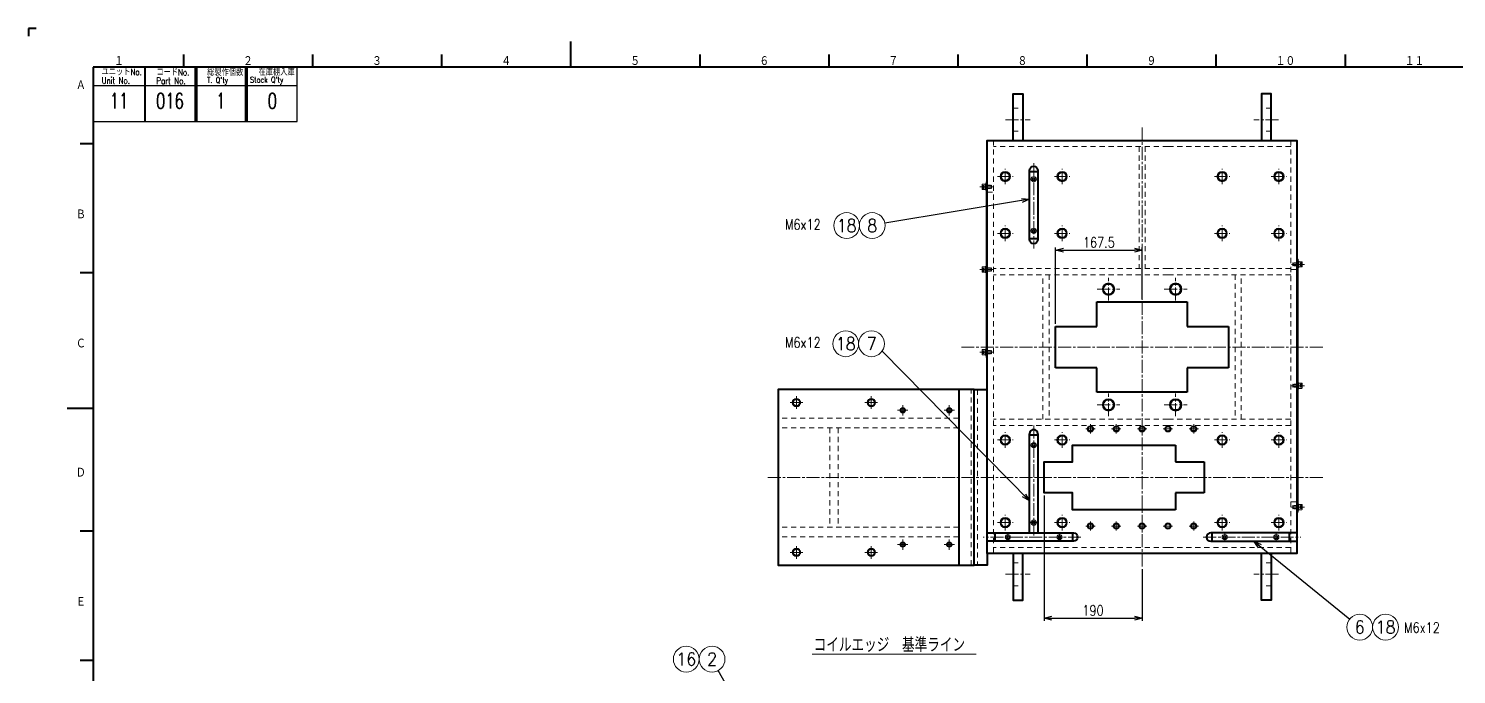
# Model space of a CAD drawing. Header units: millimetres. Extents: x 0 to 4205, y 0 to 2970.
# Drawn here: x 0 to 2766, y 1720 to 2970 of the extents above; entities that cross this region are included whole.
import ezdxf
from ezdxf.enums import TextEntityAlignment as Align

# ---------------------------------------------------------------- set-up
doc = ezdxf.new("R2010")
doc.units = ezdxf.units.MM
doc.header["$LTSCALE"] = 5
doc.linetypes.add('GEN7A', pattern=[7.5, 5, -0.75, 1, -0.75])
doc.linetypes.add('HIDDEN2', pattern=[3.5, 2, -1.5])
doc.layers.get('0').update_dxf_attribs({"linetype": 'CONTINUOUS', "lineweight": 20})
doc.layers.get('DEFPOINTS').update_dxf_attribs({"linetype": 'CONTINUOUS'})
for name, color, linetype, lineweight in [('2', 5, 'CONTINUOUS', 40), ('3A', 6, 'HIDDEN2', 20), ('4', 3, 'CONTINUOUS', 13), ('5', 3, 'CONTINUOUS', 13), ('6', 7, 'CONTINUOUS', 50), ('7A', 4, 'GEN7A', 13), ('_-0', 7, 'CONTINUOUS', 20), ('_-3A', 6, 'HIDDEN2', 20), ('WAKU', 7, 'CONTINUOUS', 40)]:
    doc.layers.add(name, color=color, linetype=linetype, lineweight=lineweight)
doc.layers.add('RAHM2', color=1, linetype='CONTINUOUS')
doc.styles.add('DIMENSION', font='monotxt.shx', dxfattribs={"bigfont": 'bigfont.shx'})
doc.styles.get("Standard").update_dxf_attribs({"font": 'romans.shx', "width": 0.8, "bigfont": 'extfont2.shx'})
doc.dimstyles.new('GEN-ISO', dxfattribs={"dimscale": 5, "dimtxt": 4, "dimasz": 3, "dimexe": 1, "dimexo": 1, "dimgap": 1, "dimtad": 3, "dimrnd": 0.01, "dimdsep": 46, "dimtxsty": 'Standard', "dimblk": 'OPEN30', "dimcen": 0, "dimclrd": 256, "dimclre": 256, "dimclrt": 7, "dimadec": 3, "dimazin": 2, "dimtp": 0.1, "dimtm": 0.1, "dimtfac": 0.6, "dimtdec": 3, "dimtmove": 2, "dimatfit": 3, "dimldrblk": 'OPEN30', "dimfxl": 1, "dimarcsym": 0})
doc.dimstyles.new('GEN-ISO$0', dxfattribs={"dimscale": 5, "dimtxt": 4, "dimasz": 3, "dimexe": 1, "dimexo": 1, "dimgap": 1, "dimtad": 3, "dimrnd": 0.01, "dimdsep": 46, "dimtxsty": 'Standard', "dimblk": 'OPEN30', "dimcen": 0, "dimclrd": 256, "dimclre": 256, "dimclrt": 7, "dimazin": 2, "dimtp": 0.1, "dimtm": 0.1, "dimtfac": 0.6, "dimtdec": 3, "dimtmove": 2, "dimatfit": 3, "dimldrblk": 'OPEN30', "dimfxl": 1, "dimarcsym": 0})

# ---------------------------------------------------------------- blocks, each defined once
blk = doc.blocks.new('GENBALLOON1')
blk.add_circle((0, 0), 5)
at = {"flags": 1}
blk.add_attdef('GEN_PARENT', text='', height=2.5, dxfattribs=at).set_placement((0, 0), align=Align.MIDDLE)
blk.add_attdef('REF_NO', text='', height=3.5).set_placement((0, 0), align=Align.MIDDLE)
at = {"color": 7, "flags": 1}
for tag, p in [('5GENINF', (6.43, 0.96)), ('6GENINF', (6.43, 0.63)), ('7GENINF', (6.43, 0.3)), ('8GENINF', (6.43, -0.04)), ('9GENINF', (6.43, -0.37)), ('3GENINF', (6.43, -2.34)), ('4GENINF', (6.43, -2.67)), ('20GENINF', (6.43, -4.7)), ('21GENINF', (6.43, -5.04)), ('22GENINF', (6.43, -5.37)), ('10GENINF', (6.43, -0.7)), ('11GENINF', (6.43, -1)), ('12GENINF', (6.43, -1.34)), ('13GENINF', (6.43, -1.67)), ('14GENINF', (6.43, -2)), ('15GENINF', (6.43, -3)), ('16GENINF', (6.43, -3.34)), ('17GENINF', (6.43, -3.7)), ('18GENINF', (6.43, -4.04)), ('19GENINF', (6.43, -4.37))]:
    blk.add_attdef(tag, p, '', height=0.2, dxfattribs=at)
blk = doc.blocks.new('GENJIS-1176_D-06ZOAF-0704')
at = {"layer": '_-0'}
for p, q in [((-2.5, 1.443375), (0, 2.88675)), ((-2.5, -1.443375), (-2.5, 1.443375)), ((0, 2.88675), (2.5, 1.443375)), ((2.5, 1.443375), (2.5, -1.443375)), ((0, -2.88675), (-2.5, -1.443375)), ((2.5, -1.443375), (0, -2.88675))]:
    blk.add_line(p, q, dxfattribs=at)
for radius in [5, 2.88675]:
    blk.add_circle((0, 0), radius, dxfattribs=at)
at = {"layer": '_-0', "flags": 9}
blk.add_attdef('POWER_DIM', (0, 0), '', height=3.5, dxfattribs=at)
blk = doc.blocks.new('_Open30')
at = {"color": 0, "linetype": 'ByBlock', "lineweight": -2}
for p, q in [((-1, 0.27), (0, 0)), ((0, 0), (-1, -0.27)), ((0, 0), (-1, 0))]:
    blk.add_line(p, q, dxfattribs=at)
blk = doc.blocks.new('GENJIS-1176H2_S-03ben1w-0704')
at = {"layer": '_-0'}
for p, q in [((-6, 4.4), (-6, -4.4)), ((0, 5), (-5.4, 5)), ((0, 5), (0, -5)), ((-5.4, -5), (0, -5))]:
    blk.add_line(p, q, dxfattribs=at)
for centre, start, end in [((-5.4, 4.4), 90, 179.999998), ((-5.4, -4.4), 179.999998, 270)]:
    blk.add_arc(centre, 0.6, start, end, dxfattribs=at)
at = {"layer": '_-3A'}
for p, q in [((-6, 2.88675), (-3, 2.88675)), ((-6, 1.443375), (-3, 1.443375)), ((-3, 2.88675), (-3, -2.88675)), ((0, 3), (11.3865, 3)), ((3, 3), (3, -3)), ((12, 2.3865), (3, 2.3865)), ((12, 2.3865), (11.3865, 3)), ((11.3865, 3), (11.3865, -3)), ((12, -2.3865), (12, 2.3865)), ((-6, -1.443375), (-3, -1.443375)), ((-3, -2.88675), (-6, -2.88675)), ((0, -3), (11.3865, -3)), ((12, -2.3865), (3, -2.3865)), ((11.3865, -3), (12, -2.3865))]:
    blk.add_line(p, q, dxfattribs=at)
at = {"layer": '_-0', "flags": 9}
blk.add_attdef('POWER_DIM', (0, 0), '', height=0.2, dxfattribs=at)
blk = doc.blocks.new('GENJIS-1251_S-03ben19-0707')
at = {"layer": '_-0'}
for p, q in [((-1.5, 5.9), (0, 5.9)), ((-1.5, -5.9), (-1.5, 5.9)), ((0, 0.45), (-1.5, 0)), ((0, 0), (-1.5, -0.45)), ((0, 5.9), (0, -5.9)), ((0, -5.9), (-1.5, -5.9))]:
    blk.add_line(p, q, dxfattribs=at)
at = {"layer": '_-0', "flags": 9}
blk.add_attdef('POWER_DIM', (0, 0), '', height=0.2, dxfattribs=at)
blk = doc.blocks.new('A1組立図')
at = {"layer": 'WAKU', "color": 5, "linetype": 'Continuous'}
for p, q in [((3, 594), (0, 594)), ((0, 594), (0, 591)), ((210, 589), (210, 579)), ((60, 584), (60, 579)), ((110, 584), (110, 579)), ((160, 584), (160, 579)), ((260, 584), (260, 579)), ((310, 584), (310, 579)), ((360, 584), (360, 579)), ((410, 584), (410, 579)), ((460, 584), (460, 579)), ((510, 584), (510, 579)), ((826, 579), (25, 579)), ((25, 579), (25, 15)), ((20, 549.5), (25, 549.5)), ((20, 499.5), (25, 499.5)), ((15, 447), (25, 447)), ((20, 399.5), (25, 399.5)), ((20, 349.5), (25, 349.5))]:
    blk.add_line(p, q, dxfattribs=at)
for s, height, p in [('１', 3.31, (33.1, 579.6)), ('２', 3.31, (83.1, 579.6)), ('３', 3.31, (133.1, 579.6)), ('４', 3.31, (183.1, 579.6)), ('５', 3.31, (233.1, 579.6)), ('６', 3.31, (283.1, 579.6)), ('７', 3.31, (333.1, 579.6)), ('８', 3.31, (383.1, 579.6)), ('９', 3.31, (433.1, 579.6)), ('１０', 3.311, (483.1, 579.6)), ('１１', 3.311, (533.1, 579.6)), ('Ａ', 3.31, (18.36, 570.24)), ('Ｂ', 3.31, (18.36, 520.24)), ('Ｃ', 3.31, (18.36, 470.24)), ('Ｄ', 3.31, (18.36, 420.24)), ('Ｅ', 3.31, (18.36, 370.24))]:
    blk.add_text(s, height=height, dxfattribs=at).set_placement(p)
blk = doc.blocks.new('A1表題欄')
at = {"layer": 'RAHM2', "color": 5, "linetype": 'Continuous'}
for p, q in [((-722, 543), (-722, 564)), ((-801, 543), (-761.5, 543)), ((-761.5, 543), (-722, 543))]:
    blk.add_line(p, q, dxfattribs=at)
at = {"layer": 'RAHM2', "color": 7, "linetype": 'Continuous'}
for p, q in [((-801, 557), (-761.5, 557)), ((-761.5, 557), (-722, 557))]:
    blk.add_line(p, q, dxfattribs=at)
at = {"layer": 'WAKU', "linetype": 'Continuous'}
for p, q in [((-781, 564), (-781, 543)), ((-761.5, 564), (-761.5, 543)), ((-761, 564), (-761, 543)), ((-742, 564), (-742, 543)), ((-741.5, 564), (-741.5, 543))]:
    blk.add_line(p, q, dxfattribs=at)
at = {"layer": 'RAHM2', "color": 7, "linetype": 'Continuous', "width": 0.8}
for s, height, p in [('ユニットNo.', 2.5, (-797.71, 560.92)), ('Unit No.', 2.5, (-797.71, 557.64)), ('コードNo.', 2.5, (-776.48, 560.81)), ('Part No.', 2.5, (-776.48, 557.53)), ('総製作個数', 2.5, (-756.83, 560.72)), ("T. Q'ty", 2.2, (-756.83, 557.96)), ("Stock Q'ty", 2.2, (-740.2, 558.06)), ('在庫棚入庫', 2.5, (-736.92, 560.82))]:
    blk.add_text(s, height=height, dxfattribs=at).set_placement(p)
at = {"layer": 'WAKU', "linetype": 'Continuous', "width": 0.7}
for tag, p in [('GEN-TITLE-UN', (-791, 551.01)), ('GEN-TITLE-PT', (-771.25, 551)), ('GEN-TITLE-QT', (-751.51, 551)), ('GEN-TITLE-STO', (-731.57, 551))]:
    blk.add_attdef(tag, text='', height=6, dxfattribs=at).set_placement(p, align=Align.MIDDLE)
at = {"layer": 'WAKU'}
for tag, height, width, p in [('GEN-TITLE-CRO', 4, 0.8, (-236.01, 32.8)), ('GEN-TITLE-SCA', 4, 0.85, (-148.21, 25.85)), ('HEADER1', 5, 0.9, (-50.88, 30.15)), ('GEN-TITLE-PRE', 4, 0.8, (-236.01, 20.88)), ('HEADER2', 6, 0.9, (-51.11, 21.68))]:
    blk.add_attdef(tag, text='', height=height, dxfattribs=dict(at, width=width)).set_placement(p, align=Align.MIDDLE)
for tag, p in [('GEN-TITLE-APP｛3.4｝', (-206.8, 26.09)), ('GEN-TITLE-CHE｛3.4｝', (-192.17, 26.09)), ('GEN-TITLE-DES｛3.4｝', (-177.55, 26.09)), ('GEN-TITLE-DRA｛3.4｝', (-162.93, 26.09))]:
    blk.add_attdef(tag, text='', height=4, dxfattribs=at).set_placement(p, align=Align.MIDDLE)
at = {"layer": 'WAKU', "width": 0.7}
blk.add_attdef('GEN-TITLE-DAT', text='', height=3.5, dxfattribs=at).set_placement((-126.36, 24.1), align=Align.CENTER)
blk.add_attdef('GEN-TITLE-DAT1{4.4}', text='', height=3.5, dxfattribs=at).set_placement((-243.52, 8.71), align=Align.MIDDLE_CENTER)
at = {"layer": 'WAKU', "color": 5}
blk.add_attdef('HEADER6', text='', height=5.8, dxfattribs=at).set_placement((-214.07, 2.7), align=Align.BOTTOM_CENTER)
at = {"layer": 'WAKU', "style": 'DIMENSION', "width": 1.2}
blk.add_attdef('HEADER13', text='', height=7.02, dxfattribs=at).set_placement((-196.44, 6.21), align=Align.MIDDLE_LEFT)
at = {"layer": 'WAKU', "color": 5, "style": 'DIMENSION', "width": 1.2}
for tag, p in [('HEADER12', (-160.55, 6.21)), ('GEN-TITLE-DWG', (-93.21, 6.21))]:
    blk.add_attdef(tag, text='', height=7.02, dxfattribs=at).set_placement(p, align=Align.MIDDLE_LEFT)
blk = doc.blocks.new('*D52')
at = {"layer": '5', "lineweight": -2, "transparency": 16777216}
for p, q in [((1989.4, 2398.6), (1989.4, 2546.1)), ((2156.9, 2446.1), (2156.9, 2546.1)), ((2004.4, 2541.1), (2141.9, 2541.1))]:
    blk.add_line(p, q, dxfattribs=at)
at = {"layer": 'DEFPOINTS', "color": 0, "transparency": 16777216}
for p in [(2156.9, 2541.1), (2156.9, 2441.1), (1989.4, 2393.6)]:
    blk.add_point(p, dxfattribs=at)
at = {"layer": '5', "lineweight": -2, "transparency": 16777216, "xscale": 15, "yscale": 15, "zscale": 15, "rotation": 180}
blk.add_blockref('_Open30', (1989.4, 2541.1), dxfattribs=at)
at = {"layer": '5', "lineweight": -2, "transparency": 16777216, "xscale": 15, "yscale": 15, "zscale": 15}
blk.add_blockref('_Open30', (2156.9, 2541.1), dxfattribs=at)
at = {"layer": '5', "color": 7, "transparency": 16777216, "insert": (2073.1, 2556.1), "char_height": 20, "attachment_point": 5}
blk.add_mtext('167.5', dxfattribs=at)
blk = doc.blocks.new('*D53')
at = {"layer": '5', "lineweight": -2, "transparency": 16777216}
for p, q in [((1966.9, 2066.1), (1966.9, 1823.6)), ((2156.9, 1923.6), (2156.9, 1823.6)), ((1981.9, 1828.6), (2141.9, 1828.6))]:
    blk.add_line(p, q, dxfattribs=at)
at = {"layer": 'DEFPOINTS', "color": 0, "transparency": 16777216}
for p in [(1966.9, 2071.1), (2156.9, 1928.6), (2156.9, 1828.6)]:
    blk.add_point(p, dxfattribs=at)
at = {"layer": '5', "lineweight": -2, "transparency": 16777216, "xscale": 15, "yscale": 15, "zscale": 15, "rotation": 180}
blk.add_blockref('_Open30', (1966.9, 1828.6), dxfattribs=at)
at = {"layer": '5', "lineweight": -2, "transparency": 16777216, "xscale": 15, "yscale": 15, "zscale": 15}
blk.add_blockref('_Open30', (2156.9, 1828.6), dxfattribs=at)
at = {"layer": '5', "color": 7, "transparency": 16777216, "insert": (2061.9, 1843.6), "char_height": 20, "attachment_point": 5}
blk.add_mtext('190', dxfattribs=at)

msp = doc.modelspace()

# ---------------------------------------------------------------- linework, layer by layer
for points in [[(1856.894, 2333.584), (1854.594, 2333.584), (1854.594, 2673.584), (1856.894, 2673.584)], [(2456.894, 2033.584), (2459.194, 2033.584), (2459.194, 2523.584), (2456.894, 2523.584)]]:
    msp.add_lwpolyline(points, close=True)
at = {"layer": '2'}
for p, q in [((1938.894, 2693.584), (1954.894, 2693.584)), ((1938.894, 2563.584), (1954.894, 2563.584)), ((2069.394, 2393.584), (2069.394, 2441.084)), ((2069.394, 2441.084), (2244.394, 2441.084)), ((2244.394, 2441.084), (2244.394, 2393.584)), ((1989.394, 2313.584), (1989.394, 2393.584)), ((1989.394, 2393.584), (2069.394, 2393.584)), ((2244.394, 2393.584), (2324.394, 2393.584)), ((2324.394, 2393.584), (2324.394, 2313.584)), ((2069.394, 2313.584), (1989.394, 2313.584)), ((2069.394, 2266.084), (2069.394, 2313.584)), ((2244.394, 2313.584), (2244.394, 2266.084)), ((2324.394, 2313.584), (2244.394, 2313.584)), ((1801.894, 2271.084), (1801.894, 1931.084)), ((2244.394, 2266.084), (2069.394, 2266.084)), ((1938.894, 1993.584), (1938.894, 2185.584)), ((1954.894, 2185.584), (1954.894, 1993.584)), ((1938.894, 2183.584), (1954.894, 2183.584)), ((2221.894, 2163.584), (2221.894, 2131.084)), ((2221.894, 2131.084), (2276.894, 2131.084)), ((2276.894, 2131.084), (2276.894, 2071.084)), ((2276.894, 2071.084), (2221.894, 2071.084)), ((2221.894, 2071.084), (2221.894, 2038.584)), ((1871.894, 1993.584), (1871.894, 1977.584)), ((1938.894, 1993.584), (1954.894, 1993.584)), ((2021.894, 1993.584), (2021.894, 1977.584)), ((2291.894, 1993.584), (2291.894, 1977.584)), ((2441.894, 1993.584), (2441.894, 1977.584))]:
    msp.add_line(p, q, dxfattribs=at)
for points in [[(1906.894, 2753.584), (1906.894, 2843.584), (1925.894, 2843.584), (1925.894, 2753.584)], [(2406.894, 2753.584), (2406.894, 2843.584), (2387.894, 2843.584), (2387.894, 2753.584)], [(2206.894, 1953.584), (1856.894, 1953.584), (1856.894, 2753.584), (2206.894, 2753.584)], [(2206.894, 2753.584), (2456.894, 2753.584), (2456.894, 1953.584), (2206.894, 1953.584)], [(1831.894, 2271.084), (1451.894, 2271.084), (1451.894, 1931.084), (1831.894, 1931.084)], [(1856.894, 1953.584), (1856.894, 1931.084), (1831.894, 1931.084), (1831.894, 2271.084), (1856.894, 2271.084)], [(2221.894, 2038.584), (2021.894, 2038.584), (2021.894, 2071.084), (1966.894, 2071.084), (1966.894, 2131.084), (2021.894, 2131.084), (2021.894, 2163.584), (2221.894, 2163.584)], [(1906.894, 1953.584), (1906.894, 1863.584), (1925.894, 1863.584), (1925.894, 1953.584)], [(2406.894, 1953.584), (2406.894, 1863.584), (2387.894, 1863.584), (2387.894, 1953.584)]]:
    msp.add_lwpolyline(points, dxfattribs=at)
msp.add_lwpolyline([(1954.894, 2561.584, -1), (1938.894, 2561.584), (1938.894, 2695.584, -1), (1954.894, 2695.584)], format="xyb", close=True, dxfattribs=at)
for points in [[(1954.894, 1993.584), (2023.894, 1993.584, -1), (2023.894, 1977.584), (1856.894, 1977.584)], [(1856.894, 1993.584), (1938.894, 1993.584, -1)], [(2456.894, 1993.584), (2289.894, 1993.584, 1), (2289.894, 1977.584), (2456.894, 1977.584)]]:
    msp.add_lwpolyline(points, format="xyb", dxfattribs=at)
for centre, radius in [((1891.894, 2683.584), 8.5), ((2001.894, 2683.584), 8.5), ((2311.894, 2683.584), 8.5), ((2421.894, 2683.584), 8.5), ((1891.894, 2573.584), 8.5), ((2001.894, 2573.584), 8.5), ((2311.894, 2573.584), 8.5), ((2421.894, 2573.584), 8.5), ((2091.894, 2465.584), 10.35), ((2221.894, 2465.584), 10.35), ((1487.394, 2246.084), 6.773), ((1632.394, 2246.084), 6.773), ((2091.894, 2241.584), 10.35), ((2221.894, 2241.584), 10.35), ((1693.394, 2231.084), 4.15), ((1783.394, 2231.084), 4.15), ((2056.894, 2195.084), 5), ((2106.894, 2195.084), 5), ((2156.894, 2195.084), 5), ((2206.894, 2195.084), 5), ((2256.894, 2195.084), 5), ((1891.894, 2173.584), 8.5), ((2001.894, 2173.584), 8.5), ((2311.894, 2173.584), 8.5), ((2421.894, 2173.584), 8.5), ((1891.894, 2013.584), 8.5), ((2001.894, 2013.584), 8.5), ((2311.894, 2013.584), 8.5), ((2421.894, 2013.584), 8.5), ((2056.894, 2007.084), 5), ((2106.894, 2007.084), 5), ((2156.894, 2007.084), 5), ((2206.894, 2007.084), 5), ((2256.894, 2007.084), 5), ((1693.394, 1971.084), 4.15), ((1783.394, 1971.084), 4.15), ((1487.394, 1956.084), 6.773), ((1632.394, 1956.084), 6.773)]:
    msp.add_circle(centre, radius, dxfattribs=at)
msp.add_arc((1946.894, 2185.584), 8, 0, 180, dxfattribs=at)
at = {"layer": '3A'}
for p, q in [((1906.894, 2816.084), (1925.894, 2816.084)), ((2406.894, 2816.084), (2387.894, 2816.084)), ((1906.894, 2771.084), (1925.894, 2771.084)), ((2406.894, 2771.084), (2387.894, 2771.084)), ((1868.894, 2753.584), (1868.894, 1953.584)), ((2206.894, 2741.584), (1868.894, 2741.584)), ((2150.894, 2741.584), (2150.894, 2505.584)), ((2162.894, 2741.584), (2162.894, 2505.584)), ((2444.894, 2741.584), (2206.894, 2741.584)), ((2444.894, 2753.584), (2444.894, 1953.584)), ((1856.894, 2653.584), (1868.894, 2653.584)), ((2206.894, 2505.584), (1868.894, 2505.584)), ((2206.894, 2493.584), (1868.894, 2493.584)), ((1964.894, 2213.584), (1964.894, 2493.584)), ((1976.894, 2493.584), (1976.894, 2213.584)), ((2444.894, 2505.584), (2206.894, 2505.584)), ((2444.894, 2493.584), (2206.894, 2493.584)), ((2336.894, 2493.584), (2336.894, 2213.584)), ((2348.894, 2213.584), (2348.894, 2493.584)), ((2444.894, 2503.584), (2456.894, 2503.584)), ((1856.894, 2353.584), (1868.894, 2353.584)), ((1825.894, 1931.084), (1825.894, 2271.084)), ((1837.894, 2271.084), (1837.894, 1931.084)), ((1801.894, 2216.084), (1451.894, 2216.084)), ((2206.894, 2213.584), (1868.894, 2213.584)), ((2444.894, 2213.584), (2206.894, 2213.584)), ((1801.894, 2197.084), (1451.894, 2197.084)), ((1551.894, 2197.084), (1551.894, 2005.084)), ((1567.894, 2197.084), (1567.894, 2005.084)), ((2206.894, 2201.584), (1868.894, 2201.584)), ((2444.894, 2201.584), (2206.894, 2201.584)), ((2444.894, 2053.584), (2456.894, 2053.584)), ((1801.894, 2005.084), (1451.894, 2005.084)), ((1801.894, 1986.084), (1451.894, 1986.084)), ((2206.894, 1965.584), (1868.894, 1965.584)), ((2444.894, 1965.584), (2206.894, 1965.584)), ((1906.894, 1936.084), (1925.894, 1936.084)), ((2406.894, 1936.084), (2387.894, 1936.084)), ((1906.894, 1891.084), (1925.894, 1891.084)), ((2406.894, 1891.084), (2387.894, 1891.084))]:
    msp.add_line(p, q, dxfattribs=at)
at = {"layer": '4'}
for centre, radius in [((1891.894, 2683.584), 10), ((2001.894, 2683.584), 10), ((2311.894, 2683.584), 10), ((2421.894, 2683.584), 10), ((1891.894, 2573.584), 10), ((2001.894, 2573.584), 10), ((2311.894, 2573.584), 10), ((2421.894, 2573.584), 10), ((2091.894, 2465.584), 12), ((2221.894, 2465.584), 12), ((1487.394, 2246.084), 8), ((1632.394, 2246.084), 8), ((2091.894, 2241.584), 12), ((2221.894, 2241.584), 12), ((1693.394, 2231.084), 5), ((1783.394, 2231.084), 5), ((2056.894, 2195.084), 6), ((2106.894, 2195.084), 6), ((2156.894, 2195.084), 6), ((2206.894, 2195.084), 6), ((2256.894, 2195.084), 6), ((1891.894, 2173.584), 10), ((2001.894, 2173.584), 10), ((2311.894, 2173.584), 10), ((2421.894, 2173.584), 10), ((1891.894, 2013.584), 10), ((2001.894, 2013.584), 10), ((2311.894, 2013.584), 10), ((2421.894, 2013.584), 10), ((2056.894, 2007.084), 6), ((2106.894, 2007.084), 6), ((2156.894, 2007.084), 6), ((2206.894, 2007.084), 6), ((2256.894, 2007.084), 6), ((1487.394, 1956.084), 8), ((1632.394, 1956.084), 8), ((1693.394, 1971.084), 5), ((1783.394, 1971.084), 5)]:
    msp.add_circle(centre, radius, dxfattribs=at)
at = {"layer": '5'}
msp.add_line((1835.8, 1759.291), (1517.863, 1759.291), dxfattribs=at)
at = {"layer": '7A'}
for p, q in [((1892.609, 2793.584), (1940.349, 2793.584)), ((2421.179, 2793.584), (2373.438, 2793.584)), ((2156.894, 2778.584), (2156.894, 1928.584)), ((1876.894, 2683.584), (1906.894, 2683.584)), ((1891.894, 2668.584), (1891.894, 2698.584)), ((1946.894, 2709.721), (1946.894, 2543.959)), ((1986.894, 2683.584), (2016.894, 2683.584)), ((2001.894, 2668.584), (2001.894, 2698.584)), ((2296.894, 2683.584), (2326.894, 2683.584)), ((2311.894, 2668.584), (2311.894, 2698.584)), ((2406.894, 2683.584), (2436.894, 2683.584)), ((2421.894, 2668.584), (2421.894, 2698.584)), ((1867.47, 2663.584), (1842.587, 2663.584)), ((1938.894, 2678.584), (1954.894, 2678.584)), ((1876.894, 2573.584), (1906.894, 2573.584)), ((1891.894, 2558.584), (1891.894, 2588.584)), ((1938.894, 2578.584), (1954.894, 2578.584)), ((1986.894, 2573.584), (2016.894, 2573.584)), ((2001.894, 2558.584), (2001.894, 2588.584)), ((2296.894, 2573.584), (2326.894, 2573.584)), ((2311.894, 2558.584), (2311.894, 2588.584)), ((2406.894, 2573.584), (2436.894, 2573.584)), ((2421.894, 2558.584), (2421.894, 2588.584)), ((1867.47, 2503.584), (1842.587, 2503.584)), ((2471.2, 2513.584), (2446.317, 2513.584)), ((2069.894, 2465.584), (2113.894, 2465.584)), ((2091.894, 2443.584), (2091.894, 2487.584)), ((2199.894, 2465.584), (2243.894, 2465.584)), ((2221.894, 2443.584), (2221.894, 2487.584)), ((1806.894, 2353.584), (2506.894, 2353.584)), ((1867.47, 2343.584), (1842.587, 2343.584)), ((2471.2, 2278.584), (2446.317, 2278.584)), ((1475.113, 2246.084), (1499.674, 2246.084)), ((1487.394, 2258.365), (1487.394, 2233.804)), ((1620.113, 2246.084), (1644.674, 2246.084)), ((1632.394, 2258.365), (1632.394, 2233.804)), ((1693.394, 2221.084), (1693.394, 2241.084)), ((1783.394, 2221.084), (1783.394, 2241.084)), ((2069.894, 2241.584), (2113.894, 2241.584)), ((2091.894, 2219.584), (2091.894, 2263.584)), ((2199.894, 2241.584), (2243.894, 2241.584)), ((2221.894, 2219.584), (2221.894, 2263.584)), ((1683.394, 2231.084), (1703.394, 2231.084)), ((1773.394, 2231.084), (1793.394, 2231.084)), ((1891.894, 2158.584), (1891.894, 2188.584)), ((1946.894, 2201.484), (1946.894, 1985.255)), ((2001.894, 2158.584), (2001.894, 2188.584)), ((2047.894, 2195.084), (2065.894, 2195.084)), ((2056.894, 2186.084), (2056.894, 2204.084)), ((2097.894, 2195.084), (2115.894, 2195.084)), ((2106.894, 2186.084), (2106.894, 2204.084)), ((2147.894, 2195.084), (2165.894, 2195.084)), ((2156.894, 2186.084), (2156.894, 2204.084)), ((2197.894, 2195.084), (2215.894, 2195.084)), ((2247.894, 2195.084), (2265.894, 2195.084)), ((2256.894, 2186.084), (2256.894, 2204.084)), ((2311.894, 2158.584), (2311.894, 2188.584)), ((2421.894, 2158.584), (2421.894, 2188.584)), ((1876.894, 2173.584), (1906.894, 2173.584)), ((1954.894, 2163.584), (1938.894, 2163.584)), ((1986.894, 2173.584), (2016.894, 2173.584)), ((2296.894, 2173.584), (2326.894, 2173.584)), ((2406.894, 2173.584), (2436.894, 2173.584)), ((1432.05, 2101.084), (2506.894, 2101.084)), ((1891.894, 1998.584), (1891.894, 2028.584)), ((2001.894, 1998.584), (2001.894, 2028.584)), ((2311.894, 1998.584), (2311.894, 2028.584)), ((2421.894, 1998.584), (2421.894, 2028.584)), ((2471.2, 2043.584), (2446.317, 2043.584)), ((1876.894, 2013.584), (1906.894, 2013.584)), ((1896.894, 1993.584), (1896.894, 1977.584)), ((1954.894, 2013.584), (1938.894, 2013.584)), ((1986.894, 2013.584), (2016.894, 2013.584)), ((1996.894, 1993.584), (1996.894, 1977.584)), ((2047.894, 2007.084), (2065.894, 2007.084)), ((2056.894, 1998.084), (2056.894, 2016.084)), ((2097.894, 2007.084), (2115.894, 2007.084)), ((2106.894, 1998.084), (2106.894, 2016.084)), ((2147.894, 2007.084), (2165.894, 2007.084)), ((2156.894, 1998.084), (2156.894, 2016.084)), ((2197.894, 2007.084), (2215.894, 2007.084)), ((2247.894, 2007.084), (2265.894, 2007.084)), ((2256.894, 1998.084), (2256.894, 2016.084)), ((2296.894, 2013.584), (2326.894, 2013.584)), ((2316.894, 1993.584), (2316.894, 1977.584)), ((2406.894, 2013.584), (2436.894, 2013.584)), ((2416.894, 1993.584), (2416.894, 1977.584)), ((1487.394, 1968.365), (1487.394, 1943.804)), ((1632.394, 1968.365), (1632.394, 1943.804)), ((1683.394, 1971.084), (1703.394, 1971.084)), ((1693.394, 1961.084), (1693.394, 1981.084)), ((1773.394, 1971.084), (1793.394, 1971.084)), ((1783.394, 1961.084), (1783.394, 1981.084)), ((2038.426, 1985.584), (1849.329, 1985.584)), ((2275.362, 1985.584), (2464.459, 1985.584)), ((1475.113, 1956.084), (1499.674, 1956.084)), ((1620.113, 1956.084), (1644.674, 1956.084)), ((1892.609, 1913.584), (1940.349, 1913.584)), ((2421.179, 1913.584), (2373.438, 1913.584))]:
    msp.add_line(p, q, dxfattribs=at)

# ---------------------------------------------------------------- block references
for name, p in [('GENJIS-1176H2_S-03ben1w-0704', (1853.094, 2663.584)), ('GENJIS-1251_S-03ben19-0707', (1854.594, 2663.584)), ('GENJIS-1176H2_S-03ben1w-0704', (1853.094, 2503.584)), ('GENJIS-1251_S-03ben19-0707', (1854.594, 2503.584)), ('GENJIS-1176H2_S-03ben1w-0704', (1853.094, 2343.584)), ('GENJIS-1251_S-03ben19-0707', (1854.594, 2343.584))]:
    msp.add_blockref(name, p)
at = {"rotation": 180}
for name, p in [('GENJIS-1176H2_S-03ben1w-0704', (2460.694, 2513.584)), ('GENJIS-1251_S-03ben19-0707', (2459.194, 2513.584)), ('GENJIS-1176H2_S-03ben1w-0704', (2460.694, 2278.584)), ('GENJIS-1251_S-03ben19-0707', (2459.194, 2278.584)), ('GENJIS-1176H2_S-03ben1w-0704', (2460.694, 2043.584)), ('GENJIS-1251_S-03ben19-0707', (2459.194, 2043.584))]:
    msp.add_blockref(name, p, dxfattribs=at)
at = {"layer": '2', "rotation": 270}
for p in [(1946.894, 2678.584), (1946.894, 2578.584), (1946.894, 2163.584), (1946.894, 2013.584), (1896.894, 1985.584), (1996.894, 1985.584)]:
    msp.add_blockref('GENJIS-1176_D-06ZOAF-0704', p, dxfattribs=at)
at = {"layer": '2', "xscale": -1, "rotation": 90}
for p in [(2316.894, 1985.584), (2416.894, 1985.584)]:
    msp.add_blockref('GENJIS-1176_D-06ZOAF-0704', p, dxfattribs=at)
at = {"layer": '5'}
ref = msp.add_blockref('GENBALLOON1', (1584.623, 2588.645), dxfattribs=dict(at, xscale=5, yscale=5, zscale=5))
ref.add_attrib('REF_NO', '18', dxfattribs={"color": 7, "height": 25, "width": 0.9}).set_placement((1584.623, 2588.645), align=Align.MIDDLE_CENTER)
ref = msp.add_blockref('GENBALLOON1', (1634.203, 2588.645), dxfattribs=dict(at, xscale=5, yscale=5, zscale=5))
ref.add_attrib('REF_NO', '8', dxfattribs={"color": 7, "height": 25, "width": 0.9}).set_placement((1634.203, 2588.645), align=Align.MIDDLE_CENTER)
ref = msp.add_blockref('GENBALLOON1', (1582.808, 2359.878), dxfattribs=dict(at, xscale=5, yscale=5, zscale=5))
ref.add_attrib('REF_NO', '18', dxfattribs={"color": 7, "height": 25, "width": 0.9}).set_placement((1582.808, 2359.878), align=Align.MIDDLE_CENTER)
ref = msp.add_blockref('GENBALLOON1', (1632.808, 2359.878), dxfattribs=dict(at, xscale=5, yscale=5, zscale=5))
ref.add_attrib('REF_NO', '7', dxfattribs={"color": 7, "height": 25, "width": 0.9}).set_placement((1632.808, 2359.878), align=Align.MIDDLE_CENTER)
ref = msp.add_blockref('GENBALLOON1', (2578.478, 1811.286), dxfattribs=dict(at, xscale=5, yscale=5, zscale=5))
ref.add_attrib('REF_NO', '6', dxfattribs={"color": 7, "height": 25, "width": 0.9}).set_placement((2578.478, 1811.286), align=Align.MIDDLE_CENTER)
ref = msp.add_blockref('GENBALLOON1', (2628.478, 1811.286), dxfattribs=dict(at, xscale=5, yscale=5, zscale=5))
ref.add_attrib('REF_NO', '18', dxfattribs={"color": 7, "height": 25, "width": 0.9}).set_placement((2628.478, 1811.286), align=Align.MIDDLE_CENTER)
ref = msp.add_blockref('GENBALLOON1', (1273.928, 1749.374), dxfattribs=dict(at, xscale=5, yscale=5, zscale=5))
ref.add_attrib('REF_NO', '16', dxfattribs={"color": 7, "height": 25, "width": 0.9}).set_placement((1273.928, 1749.374), align=Align.MIDDLE_CENTER)
ref = msp.add_blockref('GENBALLOON1', (1323.928, 1749.374), dxfattribs=dict(at, xscale=5, yscale=5, zscale=5))
ref.add_attrib('REF_NO', '2', dxfattribs={"color": 7, "height": 25, "width": 0.9}).set_placement((1323.928, 1749.374), align=Align.MIDDLE_CENTER)
at = {"layer": '6', "lineweight": 0, "xscale": 5, "yscale": 5, "zscale": 5}
msp.add_blockref('A1組立図', (0, 0), dxfattribs=at)
at = {"layer": '6', "lineweight": 0}
ref = msp.add_blockref('A1表題欄', (4130, 75), dxfattribs=dict(at, xscale=5, yscale=5, zscale=5))
ref.add_attrib('GEN-TITLE-UN', '11', dxfattribs={"layer": 'WAKU', "linetype": 'Continuous', "height": 30, "width": 0.7}).set_placement((175.02, 2830.035), align=Align.MIDDLE)
ref.add_attrib('GEN-TITLE-PT', '016', dxfattribs={"layer": 'WAKU', "linetype": 'Continuous', "height": 30, "width": 0.7}).set_placement((273.77, 2830), align=Align.MIDDLE)
ref.add_attrib('GEN-TITLE-QT', '1', dxfattribs={"layer": 'WAKU', "linetype": 'Continuous', "height": 30, "width": 0.7}).set_placement((372.445, 2830), align=Align.MIDDLE)
ref.add_attrib('GEN-TITLE-STO', '0', dxfattribs={"layer": 'WAKU', "linetype": 'Continuous', "height": 30, "width": 0.7}).set_placement((472.154, 2830), align=Align.MIDDLE)

# ---------------------------------------------------------------- texts
at = {"layer": '5', "color": 52, "width": 0.8}
msp.add_text('コイルエッジ\u3000基準ライン', height=27.7792, dxfattribs=at).set_placement((1520.695, 1763.126))
at = {"layer": '6', "width": 0.8}
for p in [(1465.07, 2580.797), (1465.07, 2352.485), (2664.322, 1800.403)]:
    msp.add_text('M6x12', height=20, dxfattribs=at).set_placement(p)

# ---------------------------------------------------------------- dimensions: what is measured, and where the dimension line sits
at = {"layer": '5'}
dim = msp.add_linear_dim(base=(2156.894, 2541.084), p1=(1989.394, 2393.584), p2=(2156.894, 2441.084), dimstyle='GEN-ISO$0', dxfattribs=at)
dim.commit()
dim.dimension.update_dxf_attribs({"geometry": '*D52', "text_midpoint": (2073.144, 2556.084)})
dim = msp.add_linear_dim(base=(2156.894, 1828.584), p1=(1966.894, 2071.084), p2=(2156.894, 1928.584), angle=0, dimstyle='GEN-ISO$0', dxfattribs=at)
dim.commit()
dim.dimension.update_dxf_attribs({"geometry": '*D53', "text_midpoint": (2061.894, 1843.584)})

# ---------------------------------------------------------------- leaders
for points in [[(1938.894, 2639.666), (1658.762, 2593.317)], [(1938.894, 2055.923), (1653.169, 2345.371)], [(2373.394, 1977.584), (2559.06, 1827.031)]]:
    msp.add_leader(points, dimstyle='GEN-ISO', dxfattribs=at)
msp.add_leader([(1451.894, 1522.062), (1335.709, 1727.323)], dimstyle='GEN-ISO', override={"dimgap": 1, "dimtad": 0}, dxfattribs=at)

doc.saveas('drawing.dxf')
